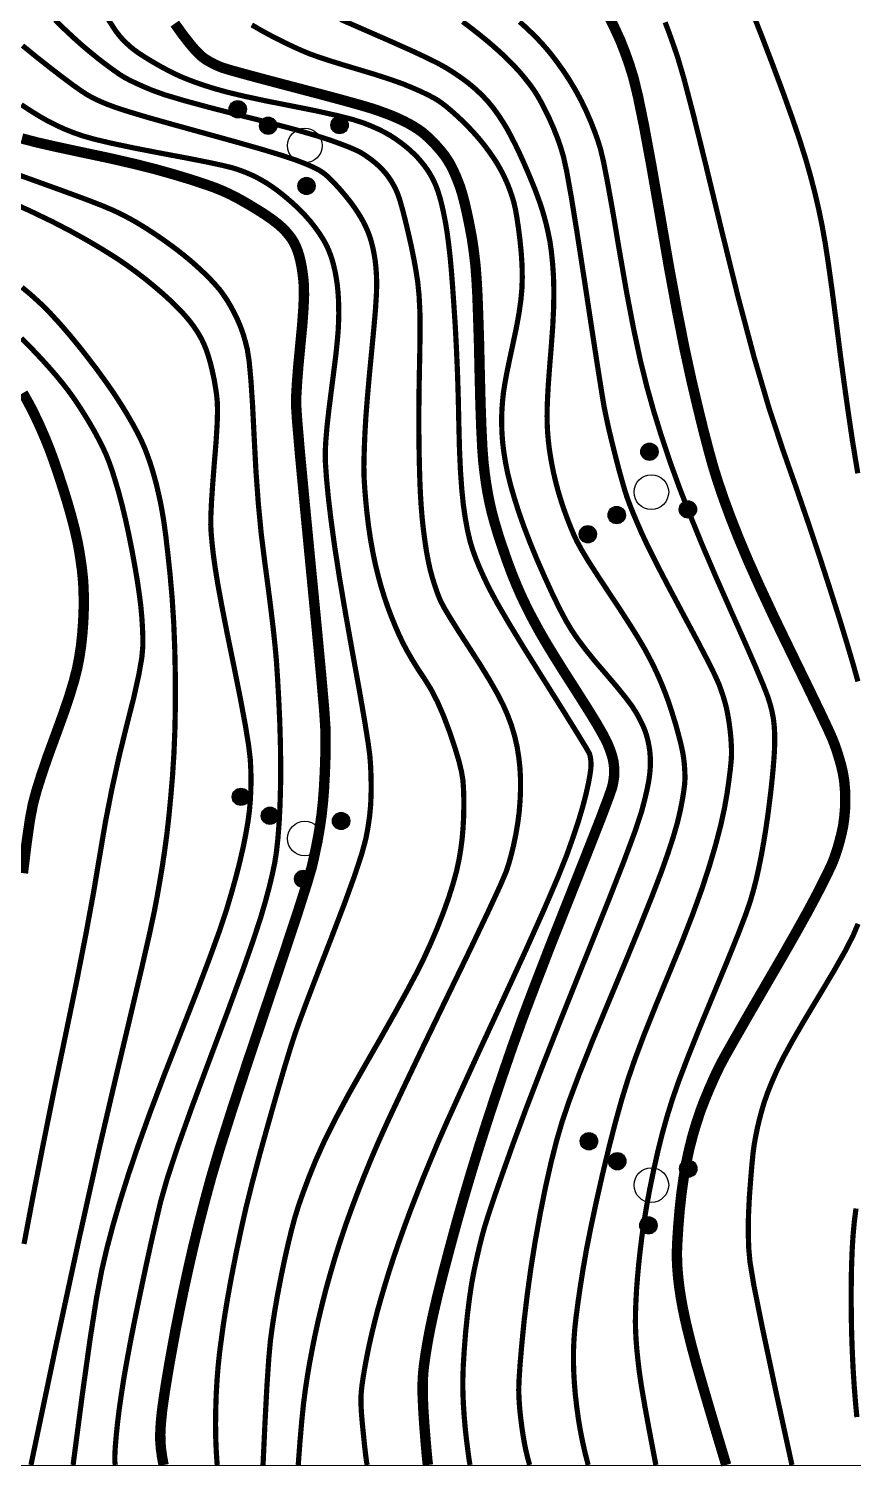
# Model space of a CAD drawing. Extents: x 396500 to 398250, y 1005980 to 1008200.
# Drawn here: x 398104.06 to 398115.95, y 1007799.93 to 1007820.72 of the extents above; entities that cross this region are included whole.
import ezdxf

# ---------------------------------------------------------------- set-up
doc = ezdxf.new("R2010")
doc.units = 0
doc.header["$LTSCALE"] = 0.5
doc.layers.get('0').update_dxf_attribs({"linetype": 'CONTINUOUS'})
doc.layers.add('DGX', color=2, linetype='CONTINUOUS')
doc.layers.add('ZBTZ', color=3, linetype='CONTINUOUS')
doc.layers.add('绘图层', color=6, linetype='CONTINUOUS', lineweight=5)

# ---------------------------------------------------------------- blocks, each defined once
blk = doc.blocks.new('*U110')
at = {"linetype": 'Continuous'}
for points in [[(-0.25, 2.2), (-0.238, 2.123), (-0.238, 2.277)], [(-0.238, 2.277), (-0.202, 2.053), (-0.202, 2.347)], [(-0.202, 2.053), (-0.238, 2.277), (-0.238, 2.123)], [(-0.202, 2.347), (-0.147, 1.998), (-0.147, 2.402)], [(-0.147, 1.998), (-0.202, 2.347), (-0.202, 2.053)], [(-0.147, 2.402), (-0.077, 1.962), (-0.077, 2.438)], [(-0.077, 1.962), (-0.147, 2.402), (-0.147, 1.998)], [(-0.077, 2.438), (0, 1.95), (0, 2.45)], [(0, 1.95), (-0.077, 2.438), (-0.077, 1.962)], [(0, 2.45), (0.077, 1.962), (0.077, 2.438)], [(0.077, 1.962), (0, 2.45), (0, 1.95)], [(0.077, 2.438), (0.147, 1.998), (0.147, 2.402)], [(0.147, 1.998), (0.077, 2.438), (0.077, 1.962)], [(0.147, 2.402), (0.202, 2.053), (0.202, 2.347)], [(0.202, 2.053), (0.147, 2.402), (0.147, 1.998)], [(0.202, 2.347), (0.238, 2.123), (0.238, 2.277)], [(0.238, 2.123), (0.202, 2.347), (0.202, 2.053)], [(0.25, 2.2), (0.238, 2.277), (0.238, 2.123)]]:
    blk.add_solid(points, dxfattribs=at)
blk = doc.blocks.new('*U109')
at = {"linetype": 'Continuous'}
for points in [[(-0.25, 1.2), (-0.238, 1.123), (-0.238, 1.277)], [(-0.238, 1.277), (-0.202, 1.053), (-0.202, 1.347)], [(-0.202, 1.053), (-0.238, 1.277), (-0.238, 1.123)], [(-0.202, 1.347), (-0.147, 0.998), (-0.147, 1.402)], [(-0.147, 0.998), (-0.202, 1.347), (-0.202, 1.053)], [(-0.147, 1.402), (-0.077, 0.962), (-0.077, 1.438)], [(-0.077, 0.962), (-0.147, 1.402), (-0.147, 0.998)], [(-0.077, 1.438), (0, 0.95), (0, 1.45)], [(0, 0.95), (-0.077, 1.438), (-0.077, 0.962)], [(0, 1.45), (0.077, 0.962), (0.077, 1.438)], [(0.077, 0.962), (0, 1.45), (0, 0.95)], [(0.077, 1.438), (0.147, 0.998), (0.147, 1.402)], [(0.147, 0.998), (0.077, 1.438), (0.077, 0.962)], [(0.147, 1.402), (0.202, 1.053), (0.202, 1.347)], [(0.202, 1.053), (0.147, 1.402), (0.147, 0.998)], [(0.202, 1.347), (0.238, 1.123), (0.238, 1.277)], [(0.238, 1.123), (0.202, 1.347), (0.202, 1.053)], [(0.25, 1.2), (0.238, 1.277), (0.238, 1.123)]]:
    blk.add_solid(points, dxfattribs=at)
blk = doc.blocks.new('*U108')
at = {"linetype": 'Continuous'}
for points in [[(-1.202, -0.453), (-1.147, -0.802), (-1.147, -0.398)], [(-1.147, -0.398), (-1.077, -0.838), (-1.077, -0.362)], [(-1.077, -0.838), (-1.147, -0.398), (-1.147, -0.802)], [(-1.077, -0.362), (-1, -0.85), (-1, -0.35)], [(-1, -0.85), (-1.077, -0.362), (-1.077, -0.838)], [(-1, -0.35), (-0.923, -0.838), (-0.923, -0.362)], [(-0.923, -0.838), (-1, -0.35), (-1, -0.85)], [(-0.923, -0.362), (-0.853, -0.802), (-0.853, -0.398)], [(-0.853, -0.802), (-0.923, -0.362), (-0.923, -0.838)], [(-0.853, -0.398), (-0.798, -0.747), (-0.798, -0.453)], [(-0.798, -0.747), (-0.853, -0.398), (-0.853, -0.802)], [(-1.25, -0.6), (-1.238, -0.677), (-1.238, -0.523)], [(-1.238, -0.523), (-1.202, -0.747), (-1.202, -0.453)], [(-1.202, -0.747), (-1.238, -0.523), (-1.238, -0.677)], [(-1.147, -0.802), (-1.202, -0.453), (-1.202, -0.747)], [(-0.798, -0.453), (-0.762, -0.677), (-0.762, -0.523)], [(-0.762, -0.677), (-0.798, -0.453), (-0.798, -0.747)], [(-0.75, -0.6), (-0.762, -0.523), (-0.762, -0.677)]]:
    blk.add_solid(points, dxfattribs=at)
blk = doc.blocks.new('*U107')
at = {"linetype": 'Continuous'}
for points in [[(0.798, -0.453), (0.853, -0.802), (0.853, -0.398)], [(0.853, -0.398), (0.923, -0.838), (0.923, -0.362)], [(0.923, -0.838), (0.853, -0.398), (0.853, -0.802)], [(0.923, -0.362), (1, -0.85), (1, -0.35)], [(1, -0.85), (0.923, -0.362), (0.923, -0.838)], [(1, -0.35), (1.077, -0.838), (1.077, -0.362)], [(1.077, -0.838), (1, -0.35), (1, -0.85)], [(1.077, -0.362), (1.147, -0.802), (1.147, -0.398)], [(1.147, -0.802), (1.077, -0.362), (1.077, -0.838)], [(1.147, -0.398), (1.202, -0.747), (1.202, -0.453)], [(1.202, -0.747), (1.147, -0.398), (1.147, -0.802)], [(0.75, -0.6), (0.762, -0.677), (0.762, -0.523)], [(0.762, -0.523), (0.798, -0.747), (0.798, -0.453)], [(0.798, -0.747), (0.762, -0.523), (0.762, -0.677)], [(0.853, -0.802), (0.798, -0.453), (0.798, -0.747)], [(1.202, -0.453), (1.238, -0.677), (1.238, -0.523)], [(1.238, -0.677), (1.202, -0.453), (1.202, -0.747)], [(1.25, -0.6), (1.238, -0.523), (1.238, -0.677)]]:
    blk.add_solid(points, dxfattribs=at)
blk = doc.blocks.new('gc160')
for centre, radius in [((0, 2.2), 0.25), ((0, 1.2), 0.25), ((0, 0), 0.5), ((-1, -0.6), 0.25), ((1, -0.6), 0.25)]:
    blk.add_circle(centre, radius)
at = {"linetype": 'Continuous'}
for name in ['*U110', '*U109', '*U108', '*U107']:
    blk.add_blockref(name, (0, 0), dxfattribs=at)

msp = doc.modelspace()

# ---------------------------------------------------------------- linework, layer by layer
at = {"layer": 'DGX', "color": 3, "linetype": 'Continuous', "lineweight": -2, "const_width": 0.15}
for points in [[(398114.116, 1007800), (398113.937, 1007800.597), (398113.794, 1007801.083), (398113.686, 1007801.458), (398113.615, 1007801.722), (398113.565, 1007801.922), (398113.522, 1007802.106), (398113.487, 1007802.275), (398113.46, 1007802.427), (398113.439, 1007802.569), (398113.423, 1007802.703), (398113.412, 1007802.83), (398113.406, 1007802.951), (398113.405, 1007803.083), (398113.412, 1007803.249), (398113.425, 1007803.446), (398113.444, 1007803.676), (398113.47, 1007803.916), (398113.502, 1007804.143), (398113.539, 1007804.358), (398113.583, 1007804.561), (398113.632, 1007804.753), (398113.686, 1007804.934), (398113.743, 1007805.106), (398113.805, 1007805.268), (398113.867, 1007805.418), (398113.926, 1007805.552), (398113.98, 1007805.67), (398114.031, 1007805.774), (398114.107, 1007805.915), (398114.239, 1007806.148), (398114.425, 1007806.473), (398114.667, 1007806.89), (398114.916, 1007807.319), (398115.122, 1007807.68), (398115.285, 1007807.973), (398115.406, 1007808.199), (398115.497, 1007808.376), (398115.57, 1007808.523), (398115.626, 1007808.64), (398115.664, 1007808.728), (398115.692, 1007808.806), (398115.721, 1007808.894), (398115.749, 1007808.993), (398115.777, 1007809.101), (398115.802, 1007809.217), (398115.819, 1007809.34), (398115.83, 1007809.468), (398115.834, 1007809.602), (398115.83, 1007809.736), (398115.819, 1007809.865), (398115.799, 1007809.987), (398115.772, 1007810.104), (398115.74, 1007810.213), (398115.709, 1007810.313), (398115.677, 1007810.404), (398115.645, 1007810.485), (398115.585, 1007810.619), (398115.467, 1007810.869), (398115.291, 1007811.234), (398115.057, 1007811.714), (398114.811, 1007812.222), (398114.602, 1007812.67), (398114.429, 1007813.057), (398114.292, 1007813.384), (398114.179, 1007813.671), (398114.081, 1007813.937), (398113.997, 1007814.183), (398113.927, 1007814.408), (398113.861, 1007814.647), (398113.786, 1007814.935), (398113.704, 1007815.27), (398113.614, 1007815.653), (398113.515, 1007816.108), (398113.406, 1007816.659), (398113.287, 1007817.306), (398113.159, 1007818.048), (398113.034, 1007818.763), (398112.929, 1007819.331), (398112.843, 1007819.75), (398112.777, 1007820.02), (398112.717, 1007820.212), (398112.653, 1007820.393), (398112.585, 1007820.564), (398112.512, 1007820.724), (398112.441, 1007820.868)], [(398106.161, 1007820.8), (398106.279, 1007820.636), (398106.378, 1007820.509), (398106.465, 1007820.407), (398106.542, 1007820.332), (398106.608, 1007820.282), (398106.668, 1007820.247), (398106.728, 1007820.215), (398106.789, 1007820.187), (398106.85, 1007820.163), (398106.96, 1007820.129), (398107.168, 1007820.071), (398107.473, 1007819.989), (398107.876, 1007819.883), (398108.286, 1007819.775), (398108.609, 1007819.688), (398108.848, 1007819.621), (398109, 1007819.576), (398109.106, 1007819.54), (398109.205, 1007819.504), (398109.296, 1007819.469), (398109.38, 1007819.433), (398109.458, 1007819.396), (398109.531, 1007819.359), (398109.599, 1007819.32), (398109.663, 1007819.28), (398109.726, 1007819.236), (398109.791, 1007819.181), (398109.859, 1007819.117), (398109.929, 1007819.044), (398109.996, 1007818.967), (398110.055, 1007818.893), (398110.104, 1007818.82), (398110.145, 1007818.749), (398110.181, 1007818.677), (398110.214, 1007818.603), (398110.246, 1007818.524), (398110.277, 1007818.442), (398110.307, 1007818.345), (398110.34, 1007818.221), (398110.375, 1007818.07), (398110.412, 1007817.892), (398110.448, 1007817.7), (398110.476, 1007817.506), (398110.499, 1007817.31), (398110.514, 1007817.112), (398110.527, 1007816.878), (398110.538, 1007816.573), (398110.55, 1007816.197), (398110.56, 1007815.751), (398110.571, 1007815.31), (398110.584, 1007814.95), (398110.598, 1007814.67), (398110.613, 1007814.472), (398110.631, 1007814.317), (398110.651, 1007814.168), (398110.675, 1007814.026), (398110.702, 1007813.889), (398110.734, 1007813.748), (398110.777, 1007813.59), (398110.829, 1007813.417), (398110.892, 1007813.228), (398110.958, 1007813.038), (398111.023, 1007812.864), (398111.088, 1007812.704), (398111.151, 1007812.559), (398111.216, 1007812.422), (398111.284, 1007812.285), (398111.357, 1007812.148), (398111.432, 1007812.011), (398111.523, 1007811.855), (398111.64, 1007811.663), (398111.783, 1007811.435), (398111.952, 1007811.171), (398112.117, 1007810.911), (398112.247, 1007810.699), (398112.342, 1007810.533), (398112.402, 1007810.415), (398112.44, 1007810.322), (398112.469, 1007810.234), (398112.489, 1007810.152), (398112.498, 1007810.074), (398112.501, 1007809.999), (398112.497, 1007809.925), (398112.486, 1007809.851), (398112.47, 1007809.778), (398112.416, 1007809.624), (398112.297, 1007809.309), (398112.11, 1007808.833), (398111.857, 1007808.195), (398111.59, 1007807.523), (398111.365, 1007806.941), (398111.18, 1007806.452), (398111.037, 1007806.054), (398110.915, 1007805.7), (398110.795, 1007805.344), (398110.677, 1007804.986), (398110.562, 1007804.626), (398110.449, 1007804.26), (398110.338, 1007803.886), (398110.229, 1007803.504), (398110.123, 1007803.113), (398110.026, 1007802.744), (398109.947, 1007802.426), (398109.885, 1007802.159), (398109.84, 1007801.944), (398109.806, 1007801.762), (398109.779, 1007801.598), (398109.758, 1007801.451), (398109.744, 1007801.322), (398109.737, 1007801.184), (398109.737, 1007801.012), (398109.746, 1007800.806), (398109.762, 1007800.565), (398109.78, 1007800.336), (398109.795, 1007800.166), (398109.806, 1007800.054), (398109.813, 1007800)], [(398105.999, 1007800), (398105.977, 1007800.123), (398105.961, 1007800.238), (398105.953, 1007800.345), (398105.952, 1007800.444), (398105.956, 1007800.546), (398105.965, 1007800.659), (398105.978, 1007800.785), (398105.997, 1007800.923), (398106.02, 1007801.08), (398106.05, 1007801.263), (398106.085, 1007801.471), (398106.127, 1007801.704), (398106.174, 1007801.959), (398106.228, 1007802.231), (398106.288, 1007802.522), (398106.355, 1007802.83), (398106.428, 1007803.15), (398106.508, 1007803.477), (398106.594, 1007803.81), (398106.686, 1007804.15), (398106.807, 1007804.559), (398106.979, 1007805.103), (398107.201, 1007805.78), (398107.473, 1007806.591), (398107.737, 1007807.377), (398107.936, 1007807.978), (398108.069, 1007808.395), (398108.137, 1007808.628), (398108.17, 1007808.771), (398108.201, 1007808.918), (398108.23, 1007809.067), (398108.256, 1007809.221), (398108.279, 1007809.383), (398108.298, 1007809.559), (398108.313, 1007809.748), (398108.324, 1007809.952), (398108.332, 1007810.154), (398108.336, 1007810.337), (398108.336, 1007810.503), (398108.333, 1007810.651), (398108.316, 1007810.903), (398108.274, 1007811.38), (398108.208, 1007812.082), (398108.118, 1007813.01), (398108.029, 1007813.935), (398107.964, 1007814.625), (398107.925, 1007815.083), (398107.911, 1007815.307), (398107.914, 1007815.441), (398107.925, 1007815.628), (398107.944, 1007815.868), (398107.972, 1007816.162), (398108, 1007816.454), (398108.017, 1007816.693), (398108.025, 1007816.877), (398108.024, 1007817.006), (398108.016, 1007817.106), (398108.005, 1007817.201), (398107.991, 1007817.291), (398107.974, 1007817.376), (398107.954, 1007817.455), (398107.931, 1007817.526), (398107.906, 1007817.589), (398107.878, 1007817.645), (398107.846, 1007817.696), (398107.807, 1007817.748), (398107.762, 1007817.801), (398107.71, 1007817.854), (398107.646, 1007817.911), (398107.562, 1007817.975), (398107.46, 1007818.046), (398107.338, 1007818.123), (398107.21, 1007818.2), (398107.089, 1007818.269), (398106.974, 1007818.329), (398106.865, 1007818.38), (398106.741, 1007818.431), (398106.58, 1007818.488), (398106.384, 1007818.552), (398106.15, 1007818.623), (398105.88, 1007818.699), (398105.571, 1007818.777), (398105.223, 1007818.857), (398104.837, 1007818.939), (398104.468, 1007819.018), (398104.174, 1007819.085), (398103.955, 1007819.142)], [(398103.969, 1007815.468), (398104.032, 1007815.359), (398104.089, 1007815.253), (398104.142, 1007815.146), (398104.196, 1007815.033), (398104.249, 1007814.913), (398104.303, 1007814.787), (398104.359, 1007814.647), (398104.419, 1007814.482), (398104.483, 1007814.294), (398104.552, 1007814.083), (398104.618, 1007813.869), (398104.673, 1007813.674), (398104.718, 1007813.5), (398104.753, 1007813.344), (398104.781, 1007813.2), (398104.803, 1007813.059), (398104.822, 1007812.922), (398104.836, 1007812.787), (398104.845, 1007812.649), (398104.848, 1007812.5), (398104.847, 1007812.339), (398104.84, 1007812.167), (398104.827, 1007811.992), (398104.809, 1007811.822), (398104.784, 1007811.657), (398104.753, 1007811.496), (398104.707, 1007811.316), (398104.64, 1007811.094), (398104.55, 1007810.829), (398104.438, 1007810.522), (398104.325, 1007810.214), (398104.234, 1007809.946), (398104.163, 1007809.72), (398104.114, 1007809.535), (398104.072, 1007809.315), (398104.024, 1007808.984), (398103.97, 1007808.541)]]:
    msp.add_lwpolyline(points, dxfattribs=at)
at = {"layer": 'DGX', "linetype": 'Continuous', "const_width": 0.075}
for points in [[(398114.508, 1007820.926), (398114.635, 1007820.603), (398114.787, 1007820.205), (398114.941, 1007819.792), (398115.072, 1007819.427), (398115.179, 1007819.11), (398115.264, 1007818.841), (398115.333, 1007818.598), (398115.395, 1007818.358), (398115.45, 1007818.123), (398115.498, 1007817.892), (398115.544, 1007817.633), (398115.593, 1007817.314), (398115.646, 1007816.934), (398115.703, 1007816.493), (398115.761, 1007816.032), (398115.82, 1007815.592), (398115.879, 1007815.173), (398115.938, 1007814.774), (398116.014, 1007814.31)], [(398107.942, 1007800), (398107.967, 1007800.335), (398107.992, 1007800.626), (398108.017, 1007800.873), (398108.043, 1007801.076), (398108.071, 1007801.262), (398108.103, 1007801.456), (398108.141, 1007801.658), (398108.183, 1007801.868), (398108.23, 1007802.083), (398108.283, 1007802.304), (398108.34, 1007802.529), (398108.404, 1007802.758), (398108.472, 1007802.991), (398108.546, 1007803.224), (398108.625, 1007803.46), (398108.71, 1007803.696), (398108.8, 1007803.934), (398108.894, 1007804.173), (398108.992, 1007804.412), (398109.094, 1007804.651), (398109.234, 1007804.961), (398109.446, 1007805.412), (398109.728, 1007806.003), (398110.082, 1007806.735), (398110.428, 1007807.45), (398110.686, 1007807.993), (398110.857, 1007808.363), (398110.941, 1007808.559), (398110.979, 1007808.676), (398111.015, 1007808.804), (398111.049, 1007808.945), (398111.081, 1007809.098), (398111.108, 1007809.257), (398111.129, 1007809.418), (398111.142, 1007809.58), (398111.149, 1007809.742), (398111.149, 1007809.904), (398111.14, 1007810.063), (398111.123, 1007810.218), (398111.098, 1007810.371), (398111.063, 1007810.522), (398111.018, 1007810.672), (398110.962, 1007810.822), (398110.896, 1007810.972), (398110.812, 1007811.135), (398110.702, 1007811.327), (398110.567, 1007811.548), (398110.406, 1007811.798), (398110.251, 1007812.037), (398110.132, 1007812.227), (398110.048, 1007812.368), (398110, 1007812.459), (398109.969, 1007812.531), (398109.938, 1007812.614), (398109.907, 1007812.707), (398109.875, 1007812.81), (398109.844, 1007812.925), (398109.816, 1007813.054), (398109.79, 1007813.196), (398109.767, 1007813.351), (398109.746, 1007813.512), (398109.729, 1007813.672), (398109.716, 1007813.831), (398109.706, 1007813.989), (398109.698, 1007814.157), (398109.692, 1007814.35), (398109.687, 1007814.566), (398109.683, 1007814.806), (398109.682, 1007815.071), (398109.683, 1007815.362), (398109.688, 1007815.681), (398109.695, 1007816.025), (398109.7, 1007816.359), (398109.697, 1007816.645), (398109.685, 1007816.881), (398109.666, 1007817.069), (398109.64, 1007817.237), (398109.608, 1007817.415), (398109.57, 1007817.602), (398109.525, 1007817.799), (398109.481, 1007817.983), (398109.442, 1007818.134), (398109.409, 1007818.25), (398109.381, 1007818.333), (398109.354, 1007818.397), (398109.322, 1007818.46), (398109.287, 1007818.522), (398109.247, 1007818.582), (398109.203, 1007818.64), (398109.155, 1007818.694), (398109.104, 1007818.745), (398109.05, 1007818.793), (398108.994, 1007818.837), (398108.939, 1007818.877), (398108.886, 1007818.913), (398108.835, 1007818.944), (398108.77, 1007818.976), (398108.676, 1007819.016), (398108.554, 1007819.063), (398108.404, 1007819.118), (398108.198, 1007819.184), (398107.911, 1007819.267), (398107.542, 1007819.365), (398107.091, 1007819.479), (398106.644, 1007819.594), (398106.285, 1007819.692), (398106.014, 1007819.773), (398105.831, 1007819.839), (398105.702, 1007819.894), (398105.592, 1007819.943), (398105.502, 1007819.987), (398105.432, 1007820.025), (398105.363, 1007820.068), (398105.28, 1007820.126), (398105.182, 1007820.198), (398105.069, 1007820.284), (398104.948, 1007820.382), (398104.823, 1007820.487), (398104.696, 1007820.601), (398104.566, 1007820.723), (398104.435, 1007820.851)], [(398105.201, 1007820.861), (398105.305, 1007820.699), (398105.376, 1007820.607), (398105.428, 1007820.552), (398105.48, 1007820.502), (398105.53, 1007820.457), (398105.579, 1007820.418), (398105.634, 1007820.378), (398105.703, 1007820.333), (398105.784, 1007820.282), (398105.879, 1007820.226), (398105.979, 1007820.169), (398106.075, 1007820.118), (398106.167, 1007820.072), (398106.255, 1007820.032), (398106.35, 1007819.993), (398106.461, 1007819.951), (398106.589, 1007819.907), (398106.735, 1007819.861), (398106.919, 1007819.81), (398107.165, 1007819.751), (398107.473, 1007819.685), (398107.842, 1007819.612), (398108.207, 1007819.539), (398108.503, 1007819.473), (398108.728, 1007819.416), (398108.884, 1007819.366), (398108.998, 1007819.32), (398109.101, 1007819.275), (398109.192, 1007819.229), (398109.27, 1007819.184), (398109.342, 1007819.138), (398109.411, 1007819.089), (398109.478, 1007819.038), (398109.542, 1007818.984), (398109.603, 1007818.928), (398109.661, 1007818.87), (398109.714, 1007818.809), (398109.764, 1007818.747), (398109.811, 1007818.681), (398109.853, 1007818.613), (398109.89, 1007818.543), (398109.924, 1007818.47), (398109.955, 1007818.389), (398109.985, 1007818.293), (398110.014, 1007818.182), (398110.041, 1007818.058), (398110.068, 1007817.92), (398110.092, 1007817.77), (398110.113, 1007817.608), (398110.133, 1007817.434), (398110.151, 1007817.236), (398110.169, 1007817.002), (398110.188, 1007816.731), (398110.208, 1007816.425), (398110.225, 1007816.093), (398110.24, 1007815.748), (398110.251, 1007815.39), (398110.259, 1007815.019), (398110.268, 1007814.663), (398110.282, 1007814.35), (398110.301, 1007814.081), (398110.324, 1007813.855), (398110.352, 1007813.661), (398110.384, 1007813.488), (398110.419, 1007813.336), (398110.459, 1007813.204), (398110.505, 1007813.078), (398110.561, 1007812.941), (398110.627, 1007812.795), (398110.703, 1007812.639), (398110.813, 1007812.435), (398110.981, 1007812.146), (398111.208, 1007811.773), (398111.494, 1007811.316), (398111.771, 1007810.875), (398111.971, 1007810.553), (398112.095, 1007810.35), (398112.143, 1007810.265), (398112.151, 1007810.237), (398112.158, 1007810.203), (398112.163, 1007810.162), (398112.166, 1007810.114), (398112.163, 1007810.049), (398112.15, 1007809.955), (398112.127, 1007809.831), (398112.093, 1007809.678), (398112.046, 1007809.498), (398111.985, 1007809.292), (398111.908, 1007809.061), (398111.817, 1007808.805), (398111.684, 1007808.472), (398111.486, 1007808.011), (398111.222, 1007807.422), (398110.892, 1007806.705), (398110.561, 1007805.99), (398110.295, 1007805.409), (398110.092, 1007804.961), (398109.954, 1007804.647), (398109.851, 1007804.4), (398109.75, 1007804.156), (398109.654, 1007803.913), (398109.561, 1007803.674), (398109.474, 1007803.439), (398109.393, 1007803.213), (398109.318, 1007802.994), (398109.25, 1007802.784), (398109.189, 1007802.584), (398109.133, 1007802.395), (398109.083, 1007802.216), (398109.04, 1007802.048), (398109.001, 1007801.887), (398108.965, 1007801.728), (398108.933, 1007801.571), (398108.904, 1007801.416), (398108.88, 1007801.273), (398108.862, 1007801.151), (398108.851, 1007801.049), (398108.846, 1007800.968), (398108.847, 1007800.882), (398108.853, 1007800.764), (398108.865, 1007800.616), (398108.883, 1007800.436), (398108.901, 1007800.261), (398108.916, 1007800.131), (398108.928, 1007800.044), (398108.937, 1007800)], [(398107.272, 1007820.781), (398107.42, 1007820.695), (398107.576, 1007820.611), (398107.728, 1007820.534), (398107.866, 1007820.468), (398107.99, 1007820.412), (398108.1, 1007820.366), (398108.222, 1007820.322), (398108.383, 1007820.268), (398108.583, 1007820.206), (398108.82, 1007820.135), (398109.062, 1007820.062), (398109.271, 1007819.994), (398109.448, 1007819.931), (398109.593, 1007819.872), (398109.713, 1007819.819), (398109.813, 1007819.771), (398109.895, 1007819.728), (398109.957, 1007819.691), (398110.013, 1007819.652), (398110.078, 1007819.602), (398110.15, 1007819.541), (398110.23, 1007819.47), (398110.311, 1007819.394), (398110.386, 1007819.319), (398110.456, 1007819.246), (398110.52, 1007819.174), (398110.581, 1007819.102), (398110.64, 1007819.028), (398110.696, 1007818.952), (398110.751, 1007818.873), (398110.803, 1007818.794), (398110.85, 1007818.714), (398110.893, 1007818.633), (398110.932, 1007818.552), (398110.967, 1007818.471), (398110.998, 1007818.39), (398111.026, 1007818.309), (398111.05, 1007818.228), (398111.073, 1007818.133), (398111.095, 1007818.009), (398111.118, 1007817.856), (398111.141, 1007817.675), (398111.16, 1007817.484), (398111.171, 1007817.304), (398111.174, 1007817.135), (398111.169, 1007816.977), (398111.154, 1007816.813), (398111.128, 1007816.626), (398111.09, 1007816.417), (398111.041, 1007816.185), (398110.992, 1007815.958), (398110.952, 1007815.765), (398110.923, 1007815.605), (398110.903, 1007815.478), (398110.891, 1007815.367), (398110.882, 1007815.253), (398110.877, 1007815.135), (398110.877, 1007815.015), (398110.881, 1007814.889), (398110.891, 1007814.757), (398110.908, 1007814.618), (398110.931, 1007814.473), (398110.962, 1007814.316), (398111.004, 1007814.146), (398111.057, 1007813.961), (398111.12, 1007813.762), (398111.195, 1007813.548), (398111.283, 1007813.318), (398111.383, 1007813.074), (398111.497, 1007812.814), (398111.611, 1007812.565), (398111.714, 1007812.353), (398111.807, 1007812.179), (398111.889, 1007812.042), (398111.977, 1007811.913), (398112.088, 1007811.766), (398112.222, 1007811.6), (398112.38, 1007811.416), (398112.534, 1007811.235), (398112.658, 1007811.082), (398112.752, 1007810.957), (398112.816, 1007810.858), (398112.861, 1007810.777), (398112.899, 1007810.701), (398112.931, 1007810.631), (398112.955, 1007810.566), (398112.974, 1007810.503), (398112.99, 1007810.438), (398113.003, 1007810.37), (398113.014, 1007810.299), (398113.02, 1007810.225), (398113.022, 1007810.146), (398113.02, 1007810.063), (398113.013, 1007809.974), (398112.999, 1007809.872), (398112.974, 1007809.745), (398112.939, 1007809.596), (398112.893, 1007809.422), (398112.803, 1007809.15), (398112.638, 1007808.706), (398112.397, 1007808.091), (398112.081, 1007807.303), (398111.751, 1007806.48), (398111.467, 1007805.76), (398111.229, 1007805.141), (398111.038, 1007804.625), (398110.887, 1007804.2), (398110.768, 1007803.859), (398110.682, 1007803.601), (398110.628, 1007803.426), (398110.59, 1007803.287), (398110.553, 1007803.138), (398110.516, 1007802.978), (398110.479, 1007802.807), (398110.444, 1007802.619), (398110.412, 1007802.406), (398110.383, 1007802.169), (398110.356, 1007801.907), (398110.336, 1007801.646), (398110.322, 1007801.414), (398110.316, 1007801.209), (398110.318, 1007801.033), (398110.325, 1007800.87), (398110.336, 1007800.706), (398110.35, 1007800.541), (398110.368, 1007800.374), (398110.387, 1007800.225), (398110.402, 1007800.113), (398110.413, 1007800.038), (398110.421, 1007800)], [(398108.551, 1007820.861), (398108.914, 1007820.702), (398109.277, 1007820.543), (398109.571, 1007820.412), (398109.796, 1007820.307), (398109.951, 1007820.23), (398110.07, 1007820.164), (398110.185, 1007820.092), (398110.296, 1007820.016), (398110.403, 1007819.936), (398110.504, 1007819.851), (398110.597, 1007819.763), (398110.682, 1007819.671), (398110.759, 1007819.577), (398110.829, 1007819.48), (398110.895, 1007819.379), (398110.957, 1007819.276), (398111.015, 1007819.169), (398111.072, 1007819.057), (398111.13, 1007818.937), (398111.188, 1007818.809), (398111.248, 1007818.672), (398111.304, 1007818.538), (398111.354, 1007818.416), (398111.395, 1007818.306), (398111.43, 1007818.209), (398111.461, 1007818.114), (398111.491, 1007818.012), (398111.52, 1007817.903), (398111.547, 1007817.786), (398111.573, 1007817.657), (398111.594, 1007817.509), (398111.611, 1007817.343), (398111.624, 1007817.159), (398111.63, 1007816.949), (398111.627, 1007816.709), (398111.614, 1007816.438), (398111.592, 1007816.135), (398111.568, 1007815.841), (398111.55, 1007815.596), (398111.539, 1007815.4), (398111.533, 1007815.252), (398111.532, 1007815.13), (398111.534, 1007815.011), (398111.54, 1007814.895), (398111.55, 1007814.782), (398111.563, 1007814.669), (398111.581, 1007814.553), (398111.602, 1007814.433), (398111.627, 1007814.31), (398111.657, 1007814.184), (398111.691, 1007814.055), (398111.731, 1007813.923), (398111.775, 1007813.789), (398111.823, 1007813.658), (398111.87, 1007813.537), (398111.917, 1007813.426), (398111.965, 1007813.324), (398112.03, 1007813.205), (398112.128, 1007813.042), (398112.261, 1007812.835), (398112.427, 1007812.583), (398112.596, 1007812.328), (398112.737, 1007812.109), (398112.85, 1007811.928), (398112.935, 1007811.783), (398113.003, 1007811.657), (398113.068, 1007811.53), (398113.128, 1007811.402), (398113.184, 1007811.273), (398113.237, 1007811.14), (398113.289, 1007810.998), (398113.338, 1007810.847), (398113.387, 1007810.688), (398113.429, 1007810.534), (398113.463, 1007810.402), (398113.487, 1007810.29), (398113.502, 1007810.199), (398113.511, 1007810.121), (398113.517, 1007810.045), (398113.52, 1007809.971), (398113.521, 1007809.901), (398113.516, 1007809.821), (398113.503, 1007809.717), (398113.482, 1007809.591), (398113.453, 1007809.442), (398113.411, 1007809.265), (398113.351, 1007809.058), (398113.273, 1007808.819), (398113.177, 1007808.549), (398113.051, 1007808.22), (398112.886, 1007807.806), (398112.681, 1007807.306), (398112.436, 1007806.72), (398112.194, 1007806.138), (398111.999, 1007805.649), (398111.85, 1007805.252), (398111.747, 1007804.948), (398111.667, 1007804.672), (398111.588, 1007804.36), (398111.51, 1007804.013), (398111.433, 1007803.629), (398111.361, 1007803.231), (398111.298, 1007802.838), (398111.245, 1007802.452), (398111.2, 1007802.073), (398111.166, 1007801.728), (398111.142, 1007801.448), (398111.128, 1007801.233), (398111.123, 1007801.082), (398111.127, 1007800.958), (398111.136, 1007800.823), (398111.151, 1007800.678), (398111.171, 1007800.523), (398111.195, 1007800.37), (398111.221, 1007800.232), (398111.25, 1007800.109), (398111.28, 1007800)], [(398110.313, 1007820.828), (398110.434, 1007820.737), (398110.547, 1007820.648), (398110.653, 1007820.562), (398110.752, 1007820.478), (398110.843, 1007820.397), (398110.928, 1007820.318), (398111.005, 1007820.241), (398111.076, 1007820.167), (398111.141, 1007820.096), (398111.2, 1007820.026), (398111.254, 1007819.958), (398111.305, 1007819.891), (398111.351, 1007819.826), (398111.397, 1007819.752), (398111.449, 1007819.66), (398111.505, 1007819.55), (398111.567, 1007819.423), (398111.627, 1007819.287), (398111.681, 1007819.151), (398111.728, 1007819.016), (398111.768, 1007818.881), (398111.815, 1007818.667), (398111.882, 1007818.293), (398111.968, 1007817.76), (398112.075, 1007817.068), (398112.18, 1007816.376), (398112.262, 1007815.844), (398112.321, 1007815.473), (398112.356, 1007815.263), (398112.385, 1007815.122), (398112.42, 1007814.959), (398112.464, 1007814.775), (398112.515, 1007814.57), (398112.567, 1007814.369), (398112.614, 1007814.2), (398112.654, 1007814.062), (398112.688, 1007813.956), (398112.725, 1007813.856), (398112.772, 1007813.738), (398112.83, 1007813.601), (398112.897, 1007813.446), (398112.989, 1007813.25), (398113.119, 1007812.99), (398113.288, 1007812.666), (398113.494, 1007812.279), (398113.696, 1007811.901), (398113.85, 1007811.606), (398113.955, 1007811.393), (398114.013, 1007811.263), (398114.044, 1007811.176), (398114.072, 1007811.094), (398114.095, 1007811.016), (398114.115, 1007810.942), (398114.131, 1007810.868), (398114.146, 1007810.786), (398114.16, 1007810.698), (398114.172, 1007810.603), (398114.182, 1007810.508), (398114.188, 1007810.419), (398114.192, 1007810.336), (398114.193, 1007810.258), (398114.188, 1007810.168), (398114.176, 1007810.044), (398114.156, 1007809.886), (398114.129, 1007809.694), (398114.09, 1007809.474), (398114.036, 1007809.227), (398113.965, 1007808.955), (398113.878, 1007808.658), (398113.77, 1007808.326), (398113.634, 1007807.95), (398113.471, 1007807.53), (398113.28, 1007807.066), (398113.091, 1007806.608), (398112.93, 1007806.205), (398112.799, 1007805.856), (398112.698, 1007805.562), (398112.61, 1007805.277), (398112.52, 1007804.954), (398112.427, 1007804.592), (398112.331, 1007804.193), (398112.241, 1007803.794), (398112.164, 1007803.432), (398112.1, 1007803.108), (398112.05, 1007802.821), (398112.01, 1007802.567), (398111.977, 1007802.341), (398111.951, 1007802.142), (398111.932, 1007801.971), (398111.92, 1007801.814), (398111.913, 1007801.655), (398111.912, 1007801.496), (398111.917, 1007801.336), (398111.926, 1007801.174), (398111.94, 1007801.01), (398111.959, 1007800.844), (398111.982, 1007800.677), (398112.01, 1007800.508), (398112.043, 1007800.339), (398112.081, 1007800.17), (398112.125, 1007800)], [(398111.135, 1007820.826), (398111.219, 1007820.751), (398111.304, 1007820.67), (398111.392, 1007820.583), (398111.482, 1007820.486), (398111.575, 1007820.376), (398111.67, 1007820.253), (398111.767, 1007820.117), (398111.862, 1007819.973), (398111.948, 1007819.828), (398112.027, 1007819.682), (398112.098, 1007819.534), (398112.161, 1007819.388), (398112.216, 1007819.249), (398112.263, 1007819.117), (398112.302, 1007818.992), (398112.346, 1007818.808), (398112.406, 1007818.498), (398112.484, 1007818.064), (398112.578, 1007817.505), (398112.68, 1007816.918), (398112.78, 1007816.396), (398112.877, 1007815.942), (398112.973, 1007815.554), (398113.073, 1007815.198), (398113.185, 1007814.837), (398113.307, 1007814.472), (398113.441, 1007814.103), (398113.592, 1007813.714), (398113.764, 1007813.291), (398113.959, 1007812.834), (398114.177, 1007812.341), (398114.381, 1007811.882), (398114.539, 1007811.521), (398114.649, 1007811.259), (398114.712, 1007811.097), (398114.748, 1007810.986), (398114.776, 1007810.878), (398114.796, 1007810.774), (398114.808, 1007810.673), (398114.814, 1007810.569), (398114.816, 1007810.455), (398114.813, 1007810.33), (398114.805, 1007810.195), (398114.793, 1007810.049), (398114.778, 1007809.892), (398114.76, 1007809.724), (398114.738, 1007809.544), (398114.714, 1007809.359), (398114.687, 1007809.174), (398114.657, 1007808.989), (398114.624, 1007808.804), (398114.588, 1007808.625), (398114.55, 1007808.454), (398114.509, 1007808.293), (398114.465, 1007808.141), (398114.398, 1007807.946), (398114.287, 1007807.656), (398114.132, 1007807.272), (398113.933, 1007806.792), (398113.73, 1007806.302), (398113.563, 1007805.885), (398113.432, 1007805.542), (398113.338, 1007805.272), (398113.264, 1007805.033), (398113.194, 1007804.783), (398113.129, 1007804.522), (398113.068, 1007804.249), (398113.013, 1007803.981), (398112.967, 1007803.732), (398112.929, 1007803.502), (398112.899, 1007803.291), (398112.875, 1007803.093), (398112.854, 1007802.901), (398112.837, 1007802.716), (398112.823, 1007802.537), (398112.814, 1007802.368), (398112.808, 1007802.211), (398112.806, 1007802.066), (398112.809, 1007801.934), (398112.816, 1007801.802), (398112.827, 1007801.661), (398112.843, 1007801.509), (398112.862, 1007801.347), (398112.893, 1007801.137), (398112.943, 1007800.843), (398113.013, 1007800.464), (398113.101, 1007800)], [(398113.235, 1007820.818), (398113.289, 1007820.676), (398113.349, 1007820.509), (398113.415, 1007820.316), (398113.506, 1007820.006), (398113.642, 1007819.487), (398113.822, 1007818.759), (398114.048, 1007817.823), (398114.29, 1007816.844), (398114.517, 1007815.99), (398114.731, 1007815.261), (398114.931, 1007814.656), (398115.118, 1007814.124), (398115.294, 1007813.612), (398115.458, 1007813.122), (398115.61, 1007812.652), (398115.746, 1007812.224), (398115.858, 1007811.857), (398115.948, 1007811.552), (398116.016, 1007811.307)], [(398107.434, 1007800), (398107.464, 1007800.638), (398107.491, 1007801.149), (398107.517, 1007801.533), (398107.54, 1007801.789), (398107.567, 1007801.99), (398107.601, 1007802.21), (398107.642, 1007802.447), (398107.691, 1007802.702), (398107.743, 1007802.954), (398107.794, 1007803.18), (398107.843, 1007803.382), (398107.89, 1007803.559), (398107.944, 1007803.735), (398108.013, 1007803.932), (398108.095, 1007804.15), (398108.192, 1007804.39), (398108.315, 1007804.665), (398108.475, 1007804.987), (398108.673, 1007805.357), (398108.91, 1007805.775), (398109.147, 1007806.188), (398109.348, 1007806.544), (398109.513, 1007806.844), (398109.643, 1007807.088), (398109.751, 1007807.304), (398109.852, 1007807.524), (398109.947, 1007807.746), (398110.035, 1007807.971), (398110.113, 1007808.189), (398110.176, 1007808.389), (398110.226, 1007808.57), (398110.261, 1007808.733), (398110.287, 1007808.887), (398110.307, 1007809.042), (398110.32, 1007809.196), (398110.328, 1007809.351), (398110.331, 1007809.5), (398110.33, 1007809.637), (398110.326, 1007809.763), (398110.318, 1007809.876), (398110.298, 1007810.001), (398110.26, 1007810.159), (398110.202, 1007810.352), (398110.126, 1007810.578), (398110.039, 1007810.809), (398109.949, 1007811.015), (398109.856, 1007811.195), (398109.76, 1007811.35), (398109.667, 1007811.489), (398109.586, 1007811.62), (398109.515, 1007811.743), (398109.454, 1007811.858), (398109.399, 1007811.973), (398109.345, 1007812.097), (398109.291, 1007812.229), (398109.237, 1007812.37), (398109.186, 1007812.519), (398109.138, 1007812.674), (398109.094, 1007812.836), (398109.053, 1007813.003), (398109.017, 1007813.177), (398108.985, 1007813.355), (398108.958, 1007813.537), (398108.935, 1007813.724), (398108.917, 1007813.902), (398108.904, 1007814.058), (398108.895, 1007814.191), (398108.89, 1007814.302), (398108.889, 1007814.414), (398108.892, 1007814.552), (398108.897, 1007814.715), (398108.905, 1007814.903), (398108.918, 1007815.126), (398108.939, 1007815.394), (398108.966, 1007815.705), (398109, 1007816.06), (398109.033, 1007816.405), (398109.057, 1007816.684), (398109.07, 1007816.897), (398109.074, 1007817.045), (398109.071, 1007817.158), (398109.064, 1007817.267), (398109.053, 1007817.372), (398109.037, 1007817.472), (398109.018, 1007817.566), (398108.997, 1007817.652), (398108.972, 1007817.731), (398108.946, 1007817.801), (398108.916, 1007817.868), (398108.883, 1007817.935), (398108.845, 1007818.003), (398108.803, 1007818.071), (398108.756, 1007818.142), (398108.7, 1007818.219), (398108.636, 1007818.3), (398108.563, 1007818.387), (398108.489, 1007818.469), (398108.422, 1007818.54), (398108.361, 1007818.598), (398108.307, 1007818.643), (398108.244, 1007818.684), (398108.157, 1007818.729), (398108.046, 1007818.777), (398107.911, 1007818.829), (398107.719, 1007818.894), (398107.436, 1007818.98), (398107.062, 1007819.087), (398106.596, 1007819.216), (398106.133, 1007819.344), (398105.764, 1007819.448), (398105.491, 1007819.53), (398105.312, 1007819.588), (398105.188, 1007819.634), (398105.077, 1007819.681), (398104.98, 1007819.727), (398104.896, 1007819.774), (398104.805, 1007819.833), (398104.684, 1007819.919), (398104.534, 1007820.031), (398104.355, 1007820.169), (398104.16, 1007820.323), (398103.964, 1007820.483)], [(398106.773, 1007800), (398106.76, 1007800.186), (398106.752, 1007800.382), (398106.749, 1007800.589), (398106.752, 1007800.805), (398106.759, 1007801.022), (398106.771, 1007801.231), (398106.787, 1007801.43), (398106.807, 1007801.621), (398106.832, 1007801.809), (398106.858, 1007802.001), (398106.888, 1007802.195), (398106.921, 1007802.392), (398106.958, 1007802.603), (398107.003, 1007802.839), (398107.055, 1007803.1), (398107.115, 1007803.385), (398107.187, 1007803.707), (398107.279, 1007804.075), (398107.389, 1007804.491), (398107.518, 1007804.954), (398107.645, 1007805.399), (398107.751, 1007805.761), (398107.836, 1007806.038), (398107.899, 1007806.232), (398107.971, 1007806.433), (398108.082, 1007806.731), (398108.234, 1007807.127), (398108.425, 1007807.62), (398108.614, 1007808.115), (398108.759, 1007808.516), (398108.86, 1007808.824), (398108.918, 1007809.039), (398108.949, 1007809.205), (398108.972, 1007809.367), (398108.987, 1007809.525), (398108.993, 1007809.678), (398108.994, 1007809.827), (398108.991, 1007809.969), (398108.985, 1007810.105), (398108.975, 1007810.235), (398108.95, 1007810.423), (398108.901, 1007810.731), (398108.827, 1007811.161), (398108.727, 1007811.711), (398108.624, 1007812.29), (398108.537, 1007812.805), (398108.467, 1007813.256), (398108.414, 1007813.644), (398108.375, 1007813.972), (398108.349, 1007814.247), (398108.334, 1007814.467), (398108.332, 1007814.633), (398108.341, 1007814.793), (398108.358, 1007814.993), (398108.385, 1007815.234), (398108.421, 1007815.517), (398108.457, 1007815.797), (398108.486, 1007816.032), (398108.506, 1007816.223), (398108.518, 1007816.369), (398108.524, 1007816.491), (398108.527, 1007816.608), (398108.526, 1007816.721), (398108.522, 1007816.829), (398108.515, 1007816.933), (398108.505, 1007817.032), (398108.491, 1007817.127), (398108.475, 1007817.217), (398108.455, 1007817.303), (398108.433, 1007817.385), (398108.407, 1007817.463), (398108.378, 1007817.537), (398108.344, 1007817.611), (398108.3, 1007817.689), (398108.247, 1007817.772), (398108.184, 1007817.86), (398108.114, 1007817.949), (398108.038, 1007818.035), (398107.956, 1007818.12), (398107.868, 1007818.203), (398107.78, 1007818.279), (398107.698, 1007818.347), (398107.622, 1007818.405), (398107.553, 1007818.454), (398107.487, 1007818.497), (398107.42, 1007818.537), (398107.353, 1007818.574), (398107.285, 1007818.608), (398107.215, 1007818.639), (398107.142, 1007818.668), (398107.064, 1007818.696), (398106.983, 1007818.721), (398106.857, 1007818.752), (398106.644, 1007818.798), (398106.346, 1007818.857), (398105.962, 1007818.929), (398105.571, 1007819.005), (398105.253, 1007819.072), (398105.007, 1007819.13), (398104.834, 1007819.179), (398104.7, 1007819.226), (398104.571, 1007819.277), (398104.448, 1007819.334), (398104.329, 1007819.394), (398104.21, 1007819.462), (398104.082, 1007819.541), (398103.947, 1007819.63)], [(398103.638, 1007818.713), (398104.075, 1007818.556), (398104.511, 1007818.399), (398104.856, 1007818.272), (398105.11, 1007818.174), (398105.273, 1007818.105), (398105.39, 1007818.049), (398105.507, 1007817.988), (398105.622, 1007817.923), (398105.737, 1007817.852), (398105.85, 1007817.779), (398105.961, 1007817.704), (398106.069, 1007817.627), (398106.175, 1007817.549), (398106.279, 1007817.468), (398106.38, 1007817.385), (398106.479, 1007817.298), (398106.576, 1007817.208), (398106.666, 1007817.119), (398106.744, 1007817.035), (398106.812, 1007816.956), (398106.867, 1007816.881), (398106.917, 1007816.806), (398106.966, 1007816.724), (398107.013, 1007816.636), (398107.06, 1007816.541), (398107.104, 1007816.44), (398107.143, 1007816.333), (398107.177, 1007816.219), (398107.207, 1007816.099), (398107.234, 1007815.927), (398107.259, 1007815.66), (398107.283, 1007815.297), (398107.306, 1007814.837), (398107.332, 1007814.343), (398107.366, 1007813.877), (398107.408, 1007813.439), (398107.459, 1007813.029), (398107.509, 1007812.656), (398107.55, 1007812.331), (398107.583, 1007812.055), (398107.607, 1007811.827), (398107.627, 1007811.606), (398107.644, 1007811.35), (398107.66, 1007811.061), (398107.675, 1007810.737), (398107.685, 1007810.405), (398107.689, 1007810.091), (398107.687, 1007809.795), (398107.679, 1007809.517), (398107.666, 1007809.264), (398107.649, 1007809.042), (398107.628, 1007808.85), (398107.603, 1007808.69), (398107.57, 1007808.532), (398107.526, 1007808.348), (398107.47, 1007808.138), (398107.401, 1007807.902), (398107.299, 1007807.589), (398107.144, 1007807.145), (398106.934, 1007806.571), (398106.67, 1007805.867), (398106.407, 1007805.161), (398106.2, 1007804.582), (398106.051, 1007804.13), (398105.958, 1007803.804), (398105.892, 1007803.524), (398105.82, 1007803.21), (398105.744, 1007802.862), (398105.663, 1007802.479), (398105.585, 1007802.101), (398105.519, 1007801.766), (398105.465, 1007801.474), (398105.422, 1007801.225), (398105.388, 1007801.003), (398105.358, 1007800.793), (398105.334, 1007800.596), (398105.315, 1007800.41), (398105.302, 1007800.249), (398105.296, 1007800.127), (398105.296, 1007800.044), (398105.304, 1007800)], [(398103.668, 1007818.279), (398104.058, 1007818.104), (398104.391, 1007817.944), (398104.668, 1007817.8), (398104.904, 1007817.668), (398105.114, 1007817.544), (398105.298, 1007817.429), (398105.455, 1007817.323), (398105.597, 1007817.22), (398105.734, 1007817.115), (398105.865, 1007817.008), (398105.992, 1007816.899), (398106.109, 1007816.792), (398106.213, 1007816.69), (398106.302, 1007816.595), (398106.378, 1007816.505), (398106.442, 1007816.419), (398106.498, 1007816.334), (398106.545, 1007816.252), (398106.584, 1007816.171), (398106.618, 1007816.086), (398106.649, 1007815.991), (398106.679, 1007815.886), (398106.706, 1007815.771), (398106.731, 1007815.653), (398106.75, 1007815.541), (398106.765, 1007815.434), (398106.775, 1007815.332), (398106.778, 1007815.204), (398106.772, 1007815.016), (398106.757, 1007814.768), (398106.732, 1007814.462), (398106.708, 1007814.154), (398106.691, 1007813.902), (398106.682, 1007813.707), (398106.68, 1007813.569), (398106.686, 1007813.448), (398106.698, 1007813.308), (398106.716, 1007813.147), (398106.741, 1007812.965), (398106.778, 1007812.732), (398106.836, 1007812.415), (398106.914, 1007812.015), (398107.013, 1007811.531), (398107.109, 1007811.052), (398107.18, 1007810.669), (398107.227, 1007810.379), (398107.25, 1007810.184), (398107.258, 1007810.037), (398107.261, 1007809.89), (398107.258, 1007809.743), (398107.251, 1007809.597), (398107.238, 1007809.444), (398107.216, 1007809.279), (398107.185, 1007809.101), (398107.147, 1007808.911), (398107.1, 1007808.708), (398107.045, 1007808.491), (398106.981, 1007808.261), (398106.909, 1007808.017), (398106.81, 1007807.718), (398106.667, 1007807.323), (398106.481, 1007806.832), (398106.25, 1007806.243), (398106.013, 1007805.638), (398105.808, 1007805.095), (398105.635, 1007804.614), (398105.493, 1007804.194), (398105.374, 1007803.817), (398105.27, 1007803.46), (398105.181, 1007803.124), (398105.107, 1007802.808), (398105.031, 1007802.404), (398104.937, 1007801.801), (398104.825, 1007801), (398104.694, 1007800)], [(398103.957, 1007816.995), (398104.093, 1007816.881), (398104.229, 1007816.756), (398104.365, 1007816.62), (398104.5, 1007816.473), (398104.635, 1007816.317), (398104.769, 1007816.155), (398104.902, 1007815.986), (398105.035, 1007815.811), (398105.162, 1007815.637), (398105.278, 1007815.47), (398105.383, 1007815.309), (398105.477, 1007815.156), (398105.559, 1007815.013), (398105.629, 1007814.884), (398105.686, 1007814.767), (398105.731, 1007814.664), (398105.768, 1007814.566), (398105.804, 1007814.465), (398105.837, 1007814.361), (398105.868, 1007814.253), (398105.898, 1007814.142), (398105.925, 1007814.025), (398105.952, 1007813.904), (398105.976, 1007813.777), (398106.002, 1007813.622), (398106.03, 1007813.417), (398106.06, 1007813.16), (398106.093, 1007812.851), (398106.123, 1007812.509), (398106.146, 1007812.149), (398106.161, 1007811.773), (398106.169, 1007811.379), (398106.17, 1007810.987), (398106.163, 1007810.616), (398106.149, 1007810.266), (398106.128, 1007809.937), (398106.102, 1007809.631), (398106.075, 1007809.35), (398106.046, 1007809.096), (398106.015, 1007808.867), (398105.983, 1007808.649), (398105.946, 1007808.428), (398105.907, 1007808.205), (398105.864, 1007807.979), (398105.796, 1007807.661), (398105.682, 1007807.162), (398105.522, 1007806.482), (398105.317, 1007805.62), (398105.068, 1007804.555), (398104.78, 1007803.263), (398104.452, 1007801.745), (398104.086, 1007800)], [(398103.948, 1007816.259), (398104.052, 1007816.156), (398104.157, 1007816.047), (398104.264, 1007815.932), (398104.367, 1007815.817), (398104.462, 1007815.707), (398104.549, 1007815.601), (398104.628, 1007815.499), (398104.702, 1007815.396), (398104.777, 1007815.286), (398104.852, 1007815.168), (398104.928, 1007815.044), (398105, 1007814.919), (398105.063, 1007814.802), (398105.119, 1007814.692), (398105.166, 1007814.59), (398105.21, 1007814.482), (398105.256, 1007814.352), (398105.303, 1007814.202), (398105.353, 1007814.032), (398105.403, 1007813.843), (398105.452, 1007813.638), (398105.5, 1007813.417), (398105.547, 1007813.18), (398105.589, 1007812.947), (398105.624, 1007812.738), (398105.651, 1007812.553), (398105.671, 1007812.391), (398105.685, 1007812.243), (398105.694, 1007812.099), (398105.7, 1007811.96), (398105.701, 1007811.825), (398105.686, 1007811.653), (398105.642, 1007811.402), (398105.569, 1007811.073), (398105.466, 1007810.666), (398105.355, 1007810.213), (398105.253, 1007809.75), (398105.16, 1007809.276), (398105.078, 1007808.791), (398104.989, 1007808.26), (398104.877, 1007807.651), (398104.742, 1007806.962), (398104.583, 1007806.193), (398104.418, 1007805.399), (398104.264, 1007804.634), (398104.12, 1007803.897), (398103.986, 1007803.189)], [(398116.018, 1007807.809), (398115.947, 1007807.64), (398115.83, 1007807.412), (398115.667, 1007807.125), (398115.46, 1007806.778), (398115.249, 1007806.427), (398115.076, 1007806.129), (398114.942, 1007805.884), (398114.847, 1007805.691), (398114.776, 1007805.529), (398114.715, 1007805.377), (398114.665, 1007805.236), (398114.626, 1007805.104), (398114.593, 1007804.979), (398114.565, 1007804.86), (398114.542, 1007804.745), (398114.522, 1007804.636), (398114.504, 1007804.507), (398114.487, 1007804.336), (398114.469, 1007804.121), (398114.45, 1007803.864), (398114.437, 1007803.596), (398114.434, 1007803.351), (398114.441, 1007803.128), (398114.459, 1007802.928), (398114.513, 1007802.603), (398114.632, 1007802.007), (398114.816, 1007801.139), (398115.064, 1007800)], [(398115.988, 1007803.701), (398115.963, 1007803.5), (398115.945, 1007803.3), (398115.933, 1007803.101), (398115.925, 1007802.894), (398115.92, 1007802.671), (398115.919, 1007802.433), (398115.92, 1007802.178), (398115.925, 1007801.917), (398115.934, 1007801.658), (398115.946, 1007801.401), (398115.962, 1007801.146), (398115.981, 1007800.905), (398116.001, 1007800.691)]]:
    msp.add_lwpolyline(points, dxfattribs=at)
at = {"layer": '绘图层', "linetype": 'Continuous', "flags": 128}
msp.add_lwpolyline([(397850.03, 1008199.993), (397850.03, 1007799.993), (398250.03, 1007799.993), (398250.03, 1008199.993)], close=True, dxfattribs=at)

# ---------------------------------------------------------------- block references
at = {"layer": 'ZBTZ', "linetype": 'Continuous', "yscale": 0.5}
for p, xscale, rotation in [((398108.036, 1007819.039), 0.5000000000127537, 61.50334177949823), ((398113.036, 1007814.039), 0.4999999999940116, 123.5999633813521), ((398108.036, 1007809.039), 0.4999999999713877, 56.78456984161422), ((398113.036, 1007804.039), 0.5000000000097476, 54.92233039098749)]:
    msp.add_blockref('gc160', p, dxfattribs=dict(at, xscale=xscale, rotation=rotation))

doc.saveas('drawing.dxf')
